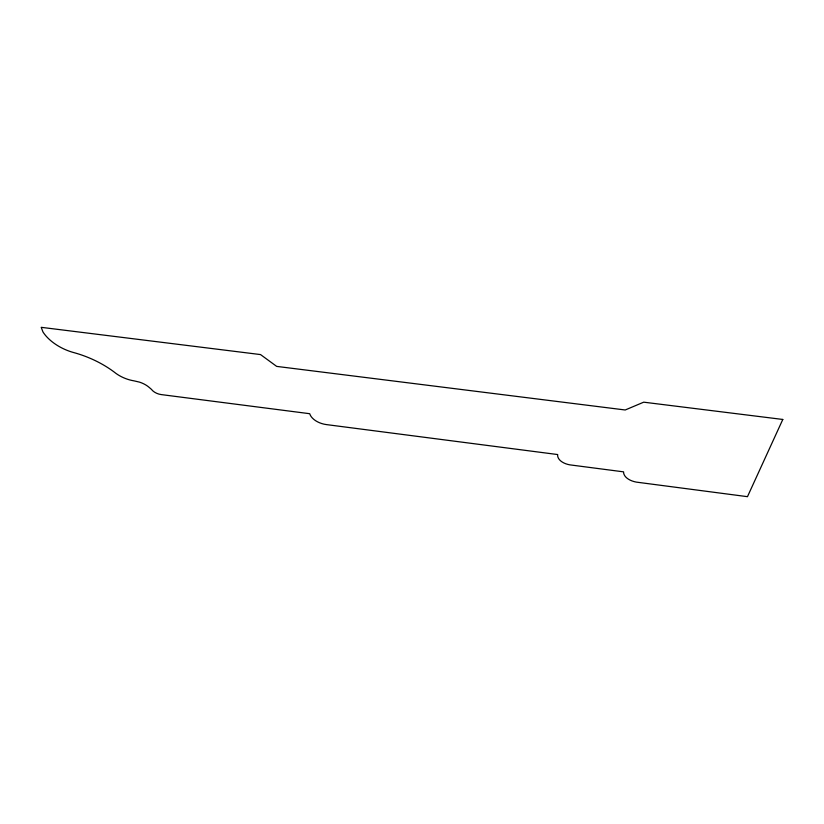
<?xml version="1.0" encoding="UTF-8"?>
<svg xmlns="http://www.w3.org/2000/svg" width="824" height="824" viewBox="0 0 824 824"><rect width="100%" height="100%" fill="white"/><g stroke="black" fill="none" stroke-linecap="round" stroke-linejoin="round"><path stroke-width="1.24" d="M782.8 419.457L747.471 496.676L636.313 482.112A17.448 10.063 2.3 0 1 623.572 471.853L569.889 464.86A15.378 9.095 4.6 0 1 557.673 454.549L326.232 424.566A16.573 9.929 14.2 0 1 309.721 413.71L161.226 394.583A9.754 5.562 20 0 1 151.41 389.33L149.257 387.465A17.077 9.579 20.4 0 0 139.534 382.14L134.034 380.853A25.596 14.698 21.3 0 1 114.258 372.098A68.227 36.709 21.8 0 0 73.418 352.487A36.081 20.641 23.6 0 1 42.961 331.948L41.2 327.324L260.528 354.577L276.668 366.392L625.22 409.981L643.709 402.174L782.8 419.457"/></g></svg>
